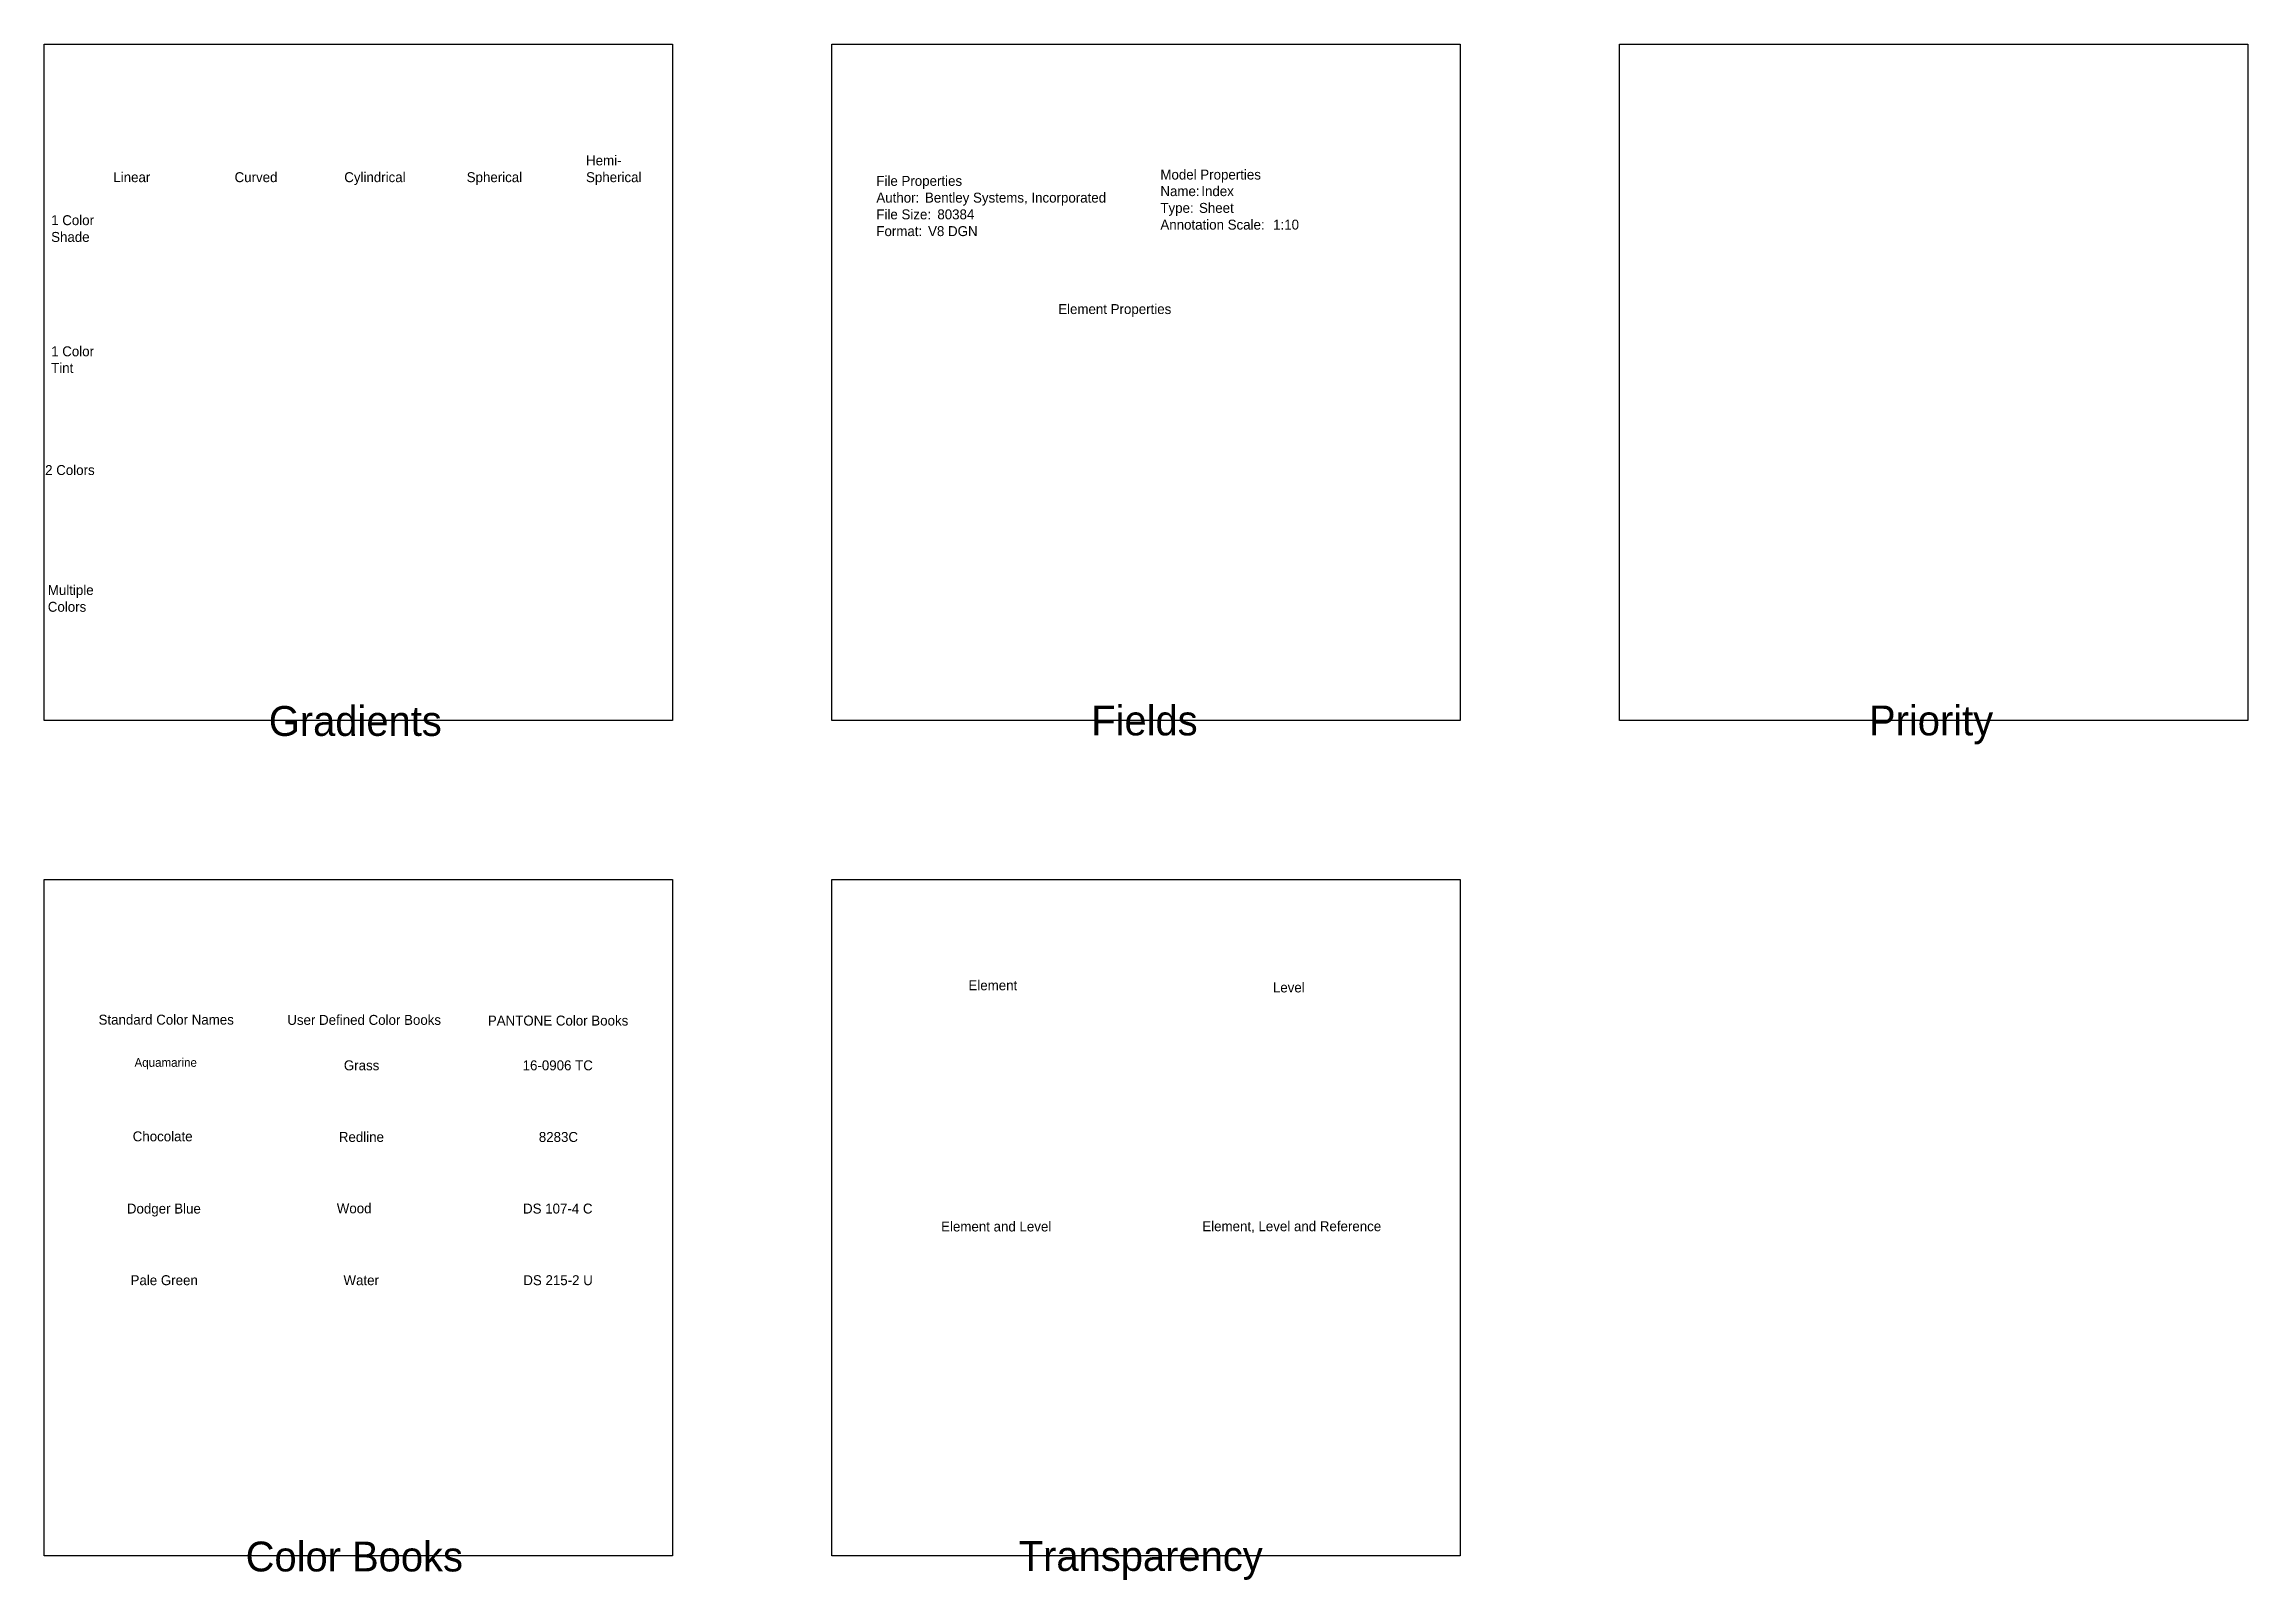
# Model space of a CAD drawing. Extents: x 200 to 5740, y 140 to 4000.
import ezdxf

# ---------------------------------------------------------------- set-up
doc = ezdxf.new("R2010")
doc.units = 0
doc.layers.add('Frame', color=7, linetype='Continuous')
doc.layers.add('Text', color=7, linetype='Continuous')

msp = doc.modelspace()

# ---------------------------------------------------------------- linework, layer by layer
at = {"layer": 'Frame'}
for points in [[(200, 4000), (1780, 4000), (1780, 2300), (200, 2300)], [(2180, 4000), (3760, 4000), (3760, 2300), (2180, 2300)], [(4160, 4000), (5740, 4000), (5740, 2300), (4160, 2300)], [(200, 1900), (1780, 1900), (1780, 200), (200, 200)], [(2180, 1900), (3760, 1900), (3760, 200), (2180, 200)]]:
    msp.add_lwpolyline(points, close=True, dxfattribs=at)

# ---------------------------------------------------------------- texts
at = {"layer": 'Text'}
for s, height, p in [('Hemi-', 25, (1562.4, 3695.1)), ('Linear', 25, (374.1, 3653)), ('Curved', 25, (678.9, 3653)), ('Cylindrical', 25, (954.6, 3653)), ('Spherical', 25, (1262.4, 3653)), ('Spherical', 25, (1562.4, 3653)), ('File Properties', 25, (2292.2, 3643.7)), ('Model Properties', 25, (3006.2, 3659.5)), ('Author: ', 25, (2292.2, 3601.6)), ('Bentley Systems, Incorporated', 25, (2414.4, 3601.6)), ('Name:', 25, (3006.2, 3617.9)), ('Sheet', 25, (3103.2, 3575.8)), ('Index', 25, (3109, 3617.9)), ('1 Color', 25, (217.8, 3544.9)), ('File Size: ', 25, (2292.2, 3559.5)), ('80384', 25, (2445.5, 3559.5)), ('Annotation Scale: ', 25, (3006.2, 3533.7)), ('Type: ', 25, (3006.2, 3575.8)), ('1:10', 25, (3289.6, 3533.7)), ('Shade', 25, (217.8, 3502.8)), ('Format: ', 25, (2292.2, 3517.4)), ('V8 DGN', 25, (2422.2, 3517.4)), ('Element Properties', 25, (2749.3, 3321.5)), ('1 Color', 25, (217.8, 3215.3)), ('Tint', 25, (217.8, 3173.6)), ('2 Colors', 25, (202.7, 2916.9)), ('Multiple ', 25, (209.4, 2615.3)), ('Colors', 25, (209.4, 2573.2)), ('Gradients', 75, (764.9, 2261.2)), ('Fields', 75, (2832.3, 2262.5)), ('Priority', 75, (4787.5, 2262.5)), ('Element', 25, (2523.7, 1621.9)), ('Level', 25, (3289, 1616.5)), ('Standard Color Names', 25, (337, 1535.5)), ('User Defined Color Books', 25, (811.4, 1534.9)), ('PANTONE Color Books', 25, (1315.6, 1533.2)), ('Aquamarine', 21.76, (427.3, 1429.5)), ('Grass', 25, (953.6, 1420.7)), ('16-0906 TC', 25, (1403, 1420.7)), ('Chocolate', 25, (422.8, 1242.2)), ('Redline', 25, (941, 1240.7)), ('8283C', 25, (1443.7, 1240.7)), ('Dodger Blue', 25, (408.2, 1060.7)), ('Wood', 25, (935.8, 1061.4)), ('DS 107-4 C', 25, (1404, 1060.7)), ('Element and Level', 25, (2455, 1015.7)), ('Element, Level and Reference', 25, (3111.5, 1016.3)), ('Pale Green', 25, (417.4, 880.7)), ('Water', 25, (952.7, 880.7)), ('DS 215-2 U', 25, (1404.7, 880.7)), ('Color Books', 75, (706.7, 161.2)), ('Transparency', 75, (2650.2, 162.5))]:
    msp.add_text(s, height=height, dxfattribs=at).set_placement(p)

doc.saveas('drawing.dxf')
